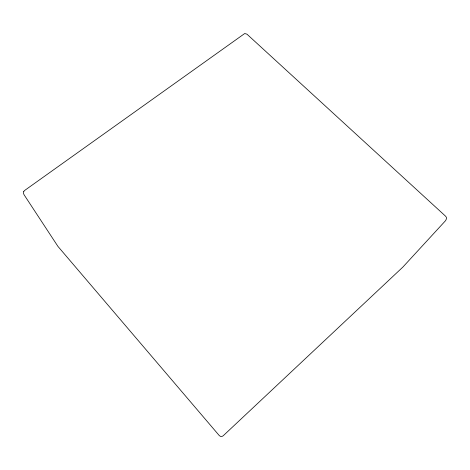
<?xml version="1.0" encoding="UTF-8"?>
<svg xmlns="http://www.w3.org/2000/svg" width="470" height="470" viewBox="0 0 470 470"><rect width="100%" height="100%" fill="white"/><g stroke="black" fill="none" stroke-linecap="round" stroke-linejoin="round"><path stroke-width="0.7" d="M23.741 191.496L23.518 193.464L24.07 194.756L57.945 246.415L219.273 435.572L220.471 436.389L221.905 436.471L223.185 435.79L402.843 267.101L445.672 220.536L446.5 218.621L446.4 217.369L445.636 216.247L246.95 34.169L244.706 33.529L24.634 190.462L23.741 191.496"/></g></svg>
